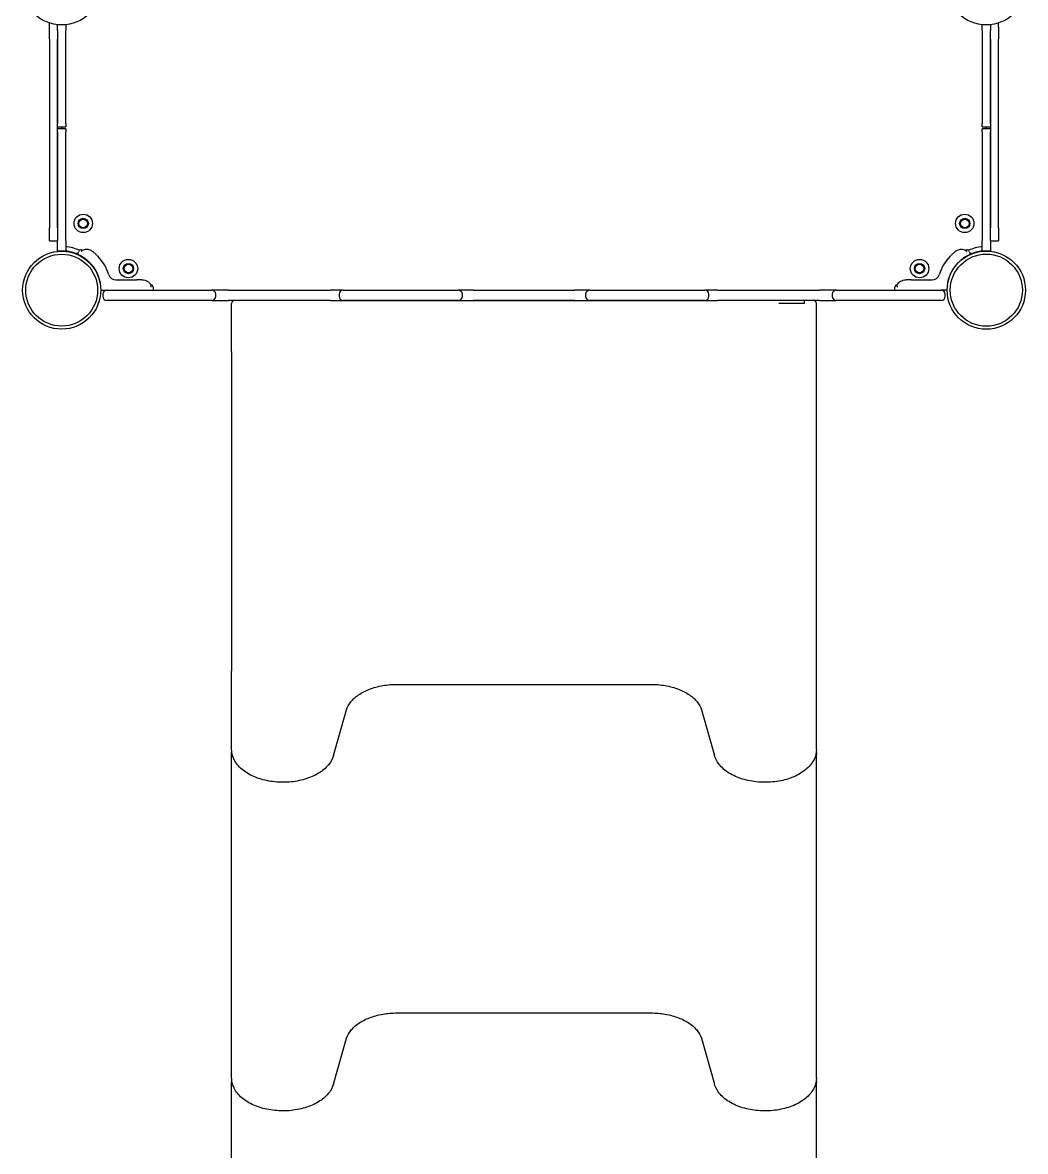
# Model space of a CAD drawing. Header units: millimetres. Extents: x 6368 to 10368, y 0 to 7100.
# Drawn here: x 7880 to 8856, y 3661 to 4761 of the extents above; entities that cross this region are included whole.
import ezdxf

# ---------------------------------------------------------------- set-up
doc = ezdxf.new("R2010")
doc.units = ezdxf.units.MM
doc.layers.add('AM_4', color=3, linetype='Continuous', lineweight=25)

msp = doc.modelspace()

# ---------------------------------------------------------------- linework, layer by layer
at = {"layer": 'AM_4'}
for p, q in [((7906.1, 4756.3), (7906.1, 4760.2)), ((7906.1, 4744.5), (7906.1, 4756.3)), ((7914.1, 4753), (7914.1, 4758.5)), ((7914.1, 4753), (7914.1, 4750.2)), ((7914.1, 4750.2), (7914.1, 4744.5)), ((7914.1, 4750.2), (7914.1, 4744.5)), ((7922.1, 4758.5), (7922.1, 4753)), ((7922.1, 4750.2), (7922.1, 4753)), ((7922.1, 4744.5), (7922.1, 4750.2)), ((8814.1, 4753), (8814.1, 4758.5)), ((8814.1, 4753), (8814.1, 4750.2)), ((8814.1, 4750.2), (8814.1, 4744.5)), ((8822.1, 4758.5), (8822.1, 4753)), ((8822.1, 4750.2), (8822.1, 4753)), ((8822.1, 4744.5), (8822.1, 4750.2)), ((8822.1, 4744.5), (8822.1, 4750.2)), ((8830.1, 4756.3), (8830.1, 4760.2)), ((8830.1, 4756.3), (8830.1, 4744.5)), ((7906.1, 4744.5), (7906.1, 4560.9)), ((7914.1, 4744.5), (7914.1, 4662.3)), ((7914.1, 4560.9), (7914.1, 4744.5)), ((7922.1, 4662.3), (7922.1, 4744.5)), ((8814.1, 4744.5), (8814.1, 4662.3)), ((8822.1, 4662.3), (8822.1, 4744.5)), ((8822.1, 4744.5), (8822.1, 4560.9)), ((8830.1, 4560.9), (8830.1, 4744.5)), ((7922.1, 4662.3), (7922.1, 4659.1)), ((8814.1, 4659.1), (8814.1, 4662.3)), ((7914.1, 4659.1), (7922.1, 4659.1)), ((7922.1, 4657.1), (7914.1, 4657.1)), ((7914.1, 4654.2), (7914.1, 4560.9)), ((7918.1, 4659.1), (7918.1, 4657.1)), ((7922.1, 4657.1), (7922.1, 4654.2)), ((7922.1, 4560.9), (7922.1, 4654.2)), ((8814.1, 4659.1), (8822.1, 4659.1)), ((8822.1, 4657.1), (8814.1, 4657.1)), ((8814.1, 4654.2), (8814.1, 4657.1)), ((8814.1, 4654.2), (8814.1, 4560.9)), ((8818.1, 4657.1), (8818.1, 4659.1)), ((8822.1, 4560.9), (8822.1, 4654.2)), ((7906.1, 4548.1), (7906.1, 4560.9)), ((7914.1, 4560.9), (7914.1, 4550.9)), ((7914.1, 4560.9), (7914.1, 4550.9)), ((7922.1, 4550.9), (7922.1, 4560.9)), ((8814.1, 4560.9), (8814.1, 4550.9)), ((8822.1, 4550.9), (8822.1, 4560.9)), ((8822.1, 4550.9), (8822.1, 4560.9)), ((8830.1, 4560.9), (8830.1, 4548.1)), ((7906.1, 4548.1), (7914.1, 4548.1)), ((7914.1, 4550.9), (7914.1, 4548.3)), ((7914.1, 4538.1), (7914.1, 4548.3)), ((7922.1, 4548.3), (7922.1, 4550.9)), ((7922.1, 4548.3), (7922.1, 4538.1)), ((8814.1, 4550.9), (8814.1, 4548.3)), ((8814.1, 4538.1), (8814.1, 4548.3)), ((8822.1, 4548.3), (8822.1, 4550.9)), ((8822.1, 4548.3), (8822.1, 4538.1)), ((8822.1, 4548.1), (8830.1, 4548.1)), ((7922.1, 4538.1), (7914.1, 4538.1)), ((7933.5, 4535.1), (7934.5, 4537.3)), ((8801.7, 4537.3), (8802.7, 4535.1)), ((8822.1, 4538.1), (8814.1, 4538.1)), ((8779.7, 4529.3), (8779.7, 4529.3)), ((7970.7, 4510.1), (7991.1, 4510.1)), ((7996.1, 4510.1), (7991.1, 4510.1)), ((8745.1, 4510.1), (8740.1, 4510.1)), ((8745.1, 4510.1), (8765.5, 4510.1)), ((7956.4, 4500.1), (7962.1, 4500.1)), ((7962.1, 4500.1), (7966.8, 4500.1)), ((7966.8, 4500.1), (8057.1, 4500.1)), ((8004.6, 4505.1), (8004.6, 4505.1)), ((8004.8, 4505.1), (8005.1, 4505.1)), ((8007.1, 4503.1), (8007.1, 4500.1)), ((8057.1, 4500.1), (8064.1, 4500.1)), ((8080.4, 4500.1), (8064.1, 4500.1)), ((8080.4, 4500.1), (8179.6, 4500.1)), ((8192.1, 4500.1), (8179.6, 4500.1)), ((8192.1, 4500.1), (8197.5, 4500.1)), ((8197.5, 4500.1), (8297.9, 4500.1)), ((8297.9, 4500.1), (8304.1, 4500.1)), ((8318.5, 4500.1), (8304.1, 4500.1)), ((8318.5, 4500.1), (8417.7, 4500.1)), ((8432.1, 4500.1), (8417.7, 4500.1)), ((8432.1, 4500.1), (8438.3, 4500.1)), ((8438.3, 4500.1), (8538.7, 4500.1)), ((8538.7, 4500.1), (8544.1, 4500.1)), ((8556.6, 4500.1), (8544.1, 4500.1)), ((8556.6, 4500.1), (8655.8, 4500.1)), ((8672.1, 4500.1), (8655.8, 4500.1)), ((8672.1, 4500.1), (8679.1, 4500.1)), ((8679.1, 4500.1), (8769.4, 4500.1)), ((8729.1, 4500.1), (8729.1, 4503.1)), ((8731.1, 4505.1), (8731.4, 4505.1)), ((8731.6, 4505.1), (8731.6, 4505.1)), ((8769.4, 4500.1), (8774.1, 4500.1)), ((8779.9, 4500.1), (8774.1, 4500.1)), ((7958.1, 4496.1), (7958.1, 4494.1)), ((7966.8, 4490.1), (7962.1, 4490.1)), ((8057.1, 4490.1), (7966.8, 4490.1)), ((8064.1, 4490.1), (8057.1, 4490.1)), ((8064.1, 4490.1), (8080.4, 4490.1)), ((8068.1, 4494.1), (8068.1, 4496.1)), ((8179.6, 4490.1), (8080.4, 4490.1)), ((8083.5, 4440.1), (8083.5, 4487.1)), ((8179.8, 4490.1), (8086.5, 4490.1)), ((8179.6, 4490.1), (8192.1, 4490.1)), ((8179.8, 4490.1), (8192.6, 4490.1)), ((8188.1, 4496.1), (8188.1, 4494.1)), ((8197.5, 4490.1), (8192.1, 4490.1)), ((8192.6, 4490.1), (8244.8, 4490.1)), ((8297.9, 4490.1), (8197.5, 4490.1)), ((8244.8, 4490.1), (8491.4, 4490.1)), ((8304.1, 4490.1), (8297.9, 4490.1)), ((8304.1, 4490.1), (8318.5, 4490.1)), ((8308.1, 4494.1), (8308.1, 4496.1)), ((8417.7, 4490.1), (8318.5, 4490.1)), ((8417.7, 4490.1), (8432.1, 4490.1)), ((8428.1, 4496.1), (8428.1, 4494.1)), ((8438.3, 4490.1), (8432.1, 4490.1)), ((8538.7, 4490.1), (8438.3, 4490.1)), ((8491.4, 4490.1), (8543.6, 4490.1)), ((8544.1, 4490.1), (8538.7, 4490.1)), ((8543.6, 4490.1), (8556.4, 4490.1)), ((8544.1, 4490.1), (8556.6, 4490.1)), ((8548.1, 4494.1), (8548.1, 4496.1)), ((8649.7, 4490.1), (8556.4, 4490.1)), ((8655.8, 4490.1), (8556.6, 4490.1)), ((8641.1, 4487.1), (8616.1, 4487.1)), ((8641.1, 4487.1), (8641.1, 4490.1)), ((8652.7, 4440.1), (8652.7, 4487.1)), ((8655.8, 4490.1), (8672.1, 4490.1)), ((8668.1, 4496.1), (8668.1, 4494.1)), ((8679.1, 4490.1), (8672.1, 4490.1)), ((8769.4, 4490.1), (8679.1, 4490.1)), ((8774.1, 4490.1), (8769.4, 4490.1)), ((8778.1, 4494.1), (8778.1, 4496.1)), ((8083.5, 4440.1), (8083.5, 4129.2)), ((8652.7, 4129.2), (8652.7, 4440.1)), ((8083.5, 4052.7), (8083.5, 4129.2)), ((8652.7, 4052.7), (8652.7, 4129.2)), ((8244.8, 4116.2), (8491.4, 4116.2)), ((8182.7, 4046.9), (8195.4, 4091.4)), ((8540.8, 4091.4), (8553.5, 4046.9)), ((8083.5, 3732.8), (8083.5, 4048)), ((8652.7, 3732.8), (8652.7, 4048)), ((8244.8, 3796.2), (8491.4, 3796.2)), ((8182.7, 3726.9), (8195.4, 3771.5)), ((8540.8, 3771.5), (8553.5, 3726.9)), ((8083.5, 3412.8), (8083.5, 3728)), ((8652.7, 3412.8), (8652.7, 3728))]:
    msp.add_line(p, q, dxfattribs=at)
for centre, radius in [((7939.1, 4565.1), 9), ((8797.1, 4565.1), 9), ((7939.1, 4565.1), 5), ((7939.1, 4565.1), 4.2), ((8797.1, 4565.1), 5), ((8797.1, 4565.1), 4.2), ((7918.1, 4500.1), 38), ((7918.1, 4500.1), 35), ((7983.1, 4521.1), 9), ((8753.1, 4521.1), 9), ((8818.1, 4500.1), 38.1), ((8818.1, 4500.1), 35.1), ((7983.1, 4521.1), 5), ((7983.1, 4521.1), 4.2), ((8753.1, 4521.1), 5), ((8753.1, 4521.1), 4.2)]:
    msp.add_circle(centre, radius, dxfattribs=at)
for centre, radius, start, end in [((7918.1, 4500.1), 42.5, 65.8962, 84.5995), ((8818.1, 4500.1), 42.5, 95.4005, 114.1038), ((7918.1, 4500.1), 38.3, 66.2658, 84.1383), ((7940.9, 4534.5), 7, 143.9676, 156.2658), ((7936.8, 4537.4), 2, 63.6507, 143.9676), ((7918.1, 4500.1), 42.5, 63.0498, 63.05), ((7918.1, 4500.1), 42.5, 62.9136, 62.9137), ((7918.1, 4500.1), 48.3, 17.9202, 43.4432), ((8818.1, 4500.1), 48.3, 136.5568, 162.0798), ((8799.4, 4537.4), 2, 36.0324, 116.3493), ((8795.3, 4534.5), 7, 23.7342, 36.0324), ((8818.1, 4500.1), 38.2, 95.8617, 113.7342), ((7918.1, 4500.1), 38.3, 0, 41.5384), ((8818.1, 4500.1), 38.3, 138.4616, 180), ((7970.7, 4517.1), 7, 197.9202, 270), ((8765.5, 4517.1), 7, 270, 342.0798), ((7962.1, 4496.1), 4, 90, 180), ((8005.1, 4503.1), 2, 0, 90), ((8064.1, 4496.1), 4, 0, 90), ((8192.1, 4496.1), 4, 90, 180), ((8304.1, 4496.1), 4, 0, 90), ((8432.1, 4496.1), 4, 90, 180), ((8544.1, 4496.1), 4, 0, 90), ((8672.1, 4496.1), 4, 90, 180), ((8731.1, 4503.1), 2, 90, 180), ((8774.1, 4496.1), 4, 0, 90), ((7962.1, 4494.1), 4, 180, 270), ((8064.1, 4494.1), 4, 270, 0), ((8086.5, 4487.1), 3, 90, 180), ((8192.1, 4494.1), 4, 180, 270), ((8304.1, 4494.1), 4, 270, 0), ((8432.1, 4494.1), 4, 180, 270), ((8544.1, 4494.1), 4, 270, 0), ((8649.7, 4487.1), 3, 0, 90), ((8672.1, 4494.1), 4, 180, 270), ((8774.1, 4494.1), 4, 270, 0)]:
    msp.add_arc(centre, radius, start, end, dxfattribs=at)
for centre in [(7918.1, 4795.1), (8818.1, 4795.1)]:
    msp.add_ellipse(centre, major_axis=(-38, 0), ratio=0.965926, dxfattribs=at)
for points, knots in [([(7946.7, 4525.4), (7946, 4526.3), (7945.3, 4527), (7944.1, 4528.1), (7943.8, 4528.5), (7943, 4529.1), (7942.6, 4529.5), (7941.4, 4530.4), (7940.7, 4531), (7939.6, 4531.7), (7939.2, 4532), (7938.5, 4532.5), (7938.1, 4532.7), (7937.5, 4533.1), (7937.2, 4533.2), (7936.6, 4533.6), (7936.3, 4533.7), (7935.5, 4534.2), (7935, 4534.4), (7934.5, 4534.7), (7934.3, 4534.7), (7934, 4534.9), (7933.9, 4534.9), (7933.6, 4535.1), (7933.5, 4535.1), (7933.5, 4535.1)], [0, 0, 0, 0, 0.00318566, 0.00318566, 0.00477849, 0.00477849, 0.00637132, 0.00637132, 0.00955698, 0.00955698, 0.01114981, 0.01114981, 0.01274264, 0.01274264, 0.01433547, 0.01433547, 0.0159283, 0.0159283, 0.01911396, 0.01911396, 0.02070679, 0.02070679, 0.02229962, 0.02229962, 0.02548528, 0.02548528, 0.02548528, 0.02548528]), ([(7937.6, 4538.3), (7937.6, 4538.2), (7937.5, 4538.2), (7937.4, 4538), (7937.3, 4537.8), (7937.2, 4537.6)], [0.0020381677, 0.0020381677, 0.0020381677, 0.0020381677, 0.0022253318, 0.0022253318, 0.0029671091, 0.0029671091, 0.0029671091, 0.0029671091]), ([(7937.6, 4538.3), (7938.1, 4538.7), (7938.7, 4539.1), (7939.9, 4539.7), (7940.6, 4539.9), (7942, 4540.1), (7942.7, 4540.1), (7944.3, 4539.8), (7945.1, 4539.6), (7946.7, 4538.8), (7947.6, 4538.3), (7948.4, 4537.6), (7948.5, 4537.5), (7948.6, 4537.5)], [0, 0, 0, 0, 0.202704, 0.202704, 0.408686, 0.408686, 0.628672, 0.628672, 0.875297, 0.875297, 1.170829, 1.170829, 1.207624, 1.207624, 1.207624, 1.207624]), ([(7937.7, 4539.2), (7937.7, 4539.2), (7937.8, 4539.1), (7938.2, 4539), (7938.3, 4538.9), (7938.4, 4538.9)], [0, 0, 0, 0, 0.003377805, 0.003377805, 0.004353406, 0.004353406, 0.004353406, 0.004353406]), ([(7948.6, 4537.5), (7949, 4537.2), (7949.4, 4536.8), (7950.1, 4536.2), (7950.5, 4535.8), (7951.6, 4534.8), (7952.4, 4534), (7953.1, 4533.3)], [0.001820684, 0.001820684, 0.001820684, 0.001820684, 0.003438013, 0.003438013, 0.005055343, 0.005055343, 0.008290003, 0.008290003, 0.008290003, 0.008290003]), ([(8779.7, 4529.3), (8780, 4529.6), (8780.2, 4530), (8780.6, 4530.5), (8780.7, 4530.6), (8781, 4530.9), (8781.2, 4531.1), (8781.3, 4531.3)], [0, 0, 0, 0, 0.171127, 0.171127, 0.2277985, 0.2277985, 0.3159176, 0.3159176, 0.3159176, 0.3159176]), ([(8783.1, 4533.3), (8783.8, 4534), (8784.6, 4534.8), (8785.7, 4535.8), (8786.1, 4536.2), (8786.8, 4536.8), (8787.2, 4537.2), (8787.6, 4537.5)], [0, 0, 0, 0, 0.003196801, 0.003196801, 0.004795201, 0.004795201, 0.006393601, 0.006393601, 0.006393601, 0.006393601]), ([(8787.6, 4537.5), (8788.3, 4538.1), (8789.1, 4538.6), (8790.6, 4539.4), (8791.3, 4539.6), (8792.5, 4539.9), (8793.1, 4540), (8794.5, 4540.1), (8795.4, 4540), (8797, 4539.4), (8797.7, 4539.1), (8798.4, 4538.5), (8798.5, 4538.4), (8798.6, 4538.3)], [0, 0, 0, 0, 0.287144, 0.287144, 0.506744, 0.506744, 0.663742, 0.663742, 0.931604, 0.931604, 1.162644, 1.162644, 1.20745, 1.20745, 1.20745, 1.20745]), ([(8802.7, 4535.1), (8802.7, 4535.1), (8802.6, 4535.1), (8802.3, 4534.9), (8802.2, 4534.9), (8801.9, 4534.7), (8801.7, 4534.7), (8801.2, 4534.4), (8800.7, 4534.2), (8799.9, 4533.7), (8799.6, 4533.6), (8799, 4533.2), (8798.7, 4533.1), (8797.7, 4532.5), (8797, 4532), (8795.9, 4531.2), (8795.5, 4531), (8794.8, 4530.4), (8794.4, 4530.1), (8793.6, 4529.5), (8793.2, 4529.1), (8792.5, 4528.5), (8792.1, 4528.1), (8790.9, 4527), (8790.2, 4526.3), (8789.5, 4525.4)], [0, 0, 0, 0, 0.00318474, 0.00318474, 0.00477711, 0.00477711, 0.00636948, 0.00636948, 0.00955422, 0.00955422, 0.01114659, 0.01114659, 0.01273895, 0.01273895, 0.01592369, 0.01592369, 0.01751606, 0.01751606, 0.01910843, 0.01910843, 0.0207008, 0.0207008, 0.02229317, 0.02229317, 0.02547791, 0.02547791, 0.02547791, 0.02547791]), ([(8797.8, 4538.9), (8797.9, 4538.9), (8798, 4539), (8798.4, 4539.1), (8798.5, 4539.2), (8798.5, 4539.2)], [0.002421935, 0.002421935, 0.002421935, 0.002421935, 0.003409494, 0.003409494, 0.0068287, 0.0068287, 0.0068287, 0.0068287]), ([(8798.6, 4538.3), (8798.6, 4538.2), (8798.7, 4538.2), (8798.8, 4538), (8798.9, 4537.8), (8799, 4537.6)], [0.0020387634, 0.0020387634, 0.0020387634, 0.0020387634, 0.0022253318, 0.0022253318, 0.0029671091, 0.0029671091, 0.0029671091, 0.0029671091]), ([(7996.1, 4510.1), (7997.2, 4510.1), (7998.3, 4510), (8000, 4509.6), (8000.7, 4509.3), (8002.2, 4508.5), (8003, 4507.8), (8004.2, 4506.5), (8004.6, 4505.7), (8004.9, 4504.6), (8005, 4504.3), (8005, 4503.9)], [0, 0, 0, 0, 0.327157, 0.327157, 0.544117, 0.544117, 0.841827, 0.841827, 1.079948, 1.079948, 1.190912, 1.190912, 1.190912, 1.190912]), ([(8731.2, 4503.9), (8731.3, 4504.6), (8731.4, 4505.2), (8732, 4506.4), (8732.4, 4507), (8733.4, 4508), (8734, 4508.5), (8735.3, 4509.2), (8736.1, 4509.5), (8737.8, 4510), (8738.8, 4510.1), (8739.9, 4510.1), (8740, 4510.1), (8740.1, 4510.1)], [0, 0, 0, 0, 0.198991, 0.198991, 0.403846, 0.403846, 0.621006, 0.621006, 0.862209, 0.862209, 1.151108, 1.151108, 1.191992, 1.191992, 1.191992, 1.191992]), ([(8005, 4503.9), (8005, 4503.9), (8005, 4503.8), (8005.1, 4503.6), (8005, 4503.5), (8005, 4503.3), (8005, 4503.2), (8005, 4503.1)], [0.0022149198, 0.0022149198, 0.0022149198, 0.0022149198, 0.0023838979, 0.0023838979, 0.0027812142, 0.0027812142, 0.0031785305, 0.0031785305, 0.0031785305, 0.0031785305]), ([(8731.2, 4503.9), (8731.2, 4503.9), (8731.2, 4503.8), (8731.1, 4503.6), (8731.2, 4503.5), (8731.2, 4503.3), (8731.2, 4503.2), (8731.2, 4503.1)], [0.0022145828, 0.0022145828, 0.0022145828, 0.0022145828, 0.0023838979, 0.0023838979, 0.0027812142, 0.0027812142, 0.0031785305, 0.0031785305, 0.0031785305, 0.0031785305]), ([(8195.4, 4091.4), (8196.2, 4094), (8197.5, 4096.6), (8201.4, 4101.5), (8204, 4103.8), (8210.1, 4108.1), (8213.8, 4109.9), (8221.7, 4113), (8226.1, 4114.2), (8235.2, 4115.8), (8240, 4116.2), (8244.8, 4116.2)], [3.316126, 3.316126, 3.316126, 3.316126, 3.595378, 3.595378, 3.874631, 3.874631, 4.153884, 4.153884, 4.433136, 4.433136, 4.712389, 4.712389, 4.712389, 4.712389]), ([(8491.4, 4116.2), (8496.2, 4116.2), (8501, 4115.8), (8510.1, 4114.2), (8514.5, 4113), (8522.4, 4109.9), (8526.1, 4108.1), (8532.2, 4103.8), (8534.8, 4101.5), (8538.7, 4096.6), (8540, 4094), (8540.8, 4091.4)], [4.712389, 4.712389, 4.712389, 4.712389, 4.991642, 4.991642, 5.270894, 5.270894, 5.550147, 5.550147, 5.8294, 5.8294, 6.108652, 6.108652, 6.108652, 6.108652]), ([(8182.7, 4046.9), (8181.7, 4043.6), (8180, 4040.5), (8175.1, 4034.6), (8171.9, 4031.9), (8164.2, 4027.2), (8159.7, 4025.3), (8150, 4022.4), (8144.8, 4021.4), (8134.1, 4020.6), (8128.7, 4020.8), (8118.3, 4022.1), (8113.2, 4023.3), (8103.9, 4026.7), (8099.7, 4028.9), (8092.5, 4034.1), (8089.5, 4037.1), (8085.3, 4043.5), (8084, 4047), (8083.6, 4051.2), (8083.5, 4052), (8083.5, 4052.7)], [0.174533, 0.174533, 0.174533, 0.174533, 0.472706, 0.472706, 0.791941, 0.791941, 1.120504, 1.120504, 1.449126, 1.449126, 1.776847, 1.776847, 2.104722, 2.104722, 2.433601, 2.433601, 2.761145, 2.761145, 3.074428, 3.074428, 3.141593, 3.141593, 3.141593, 3.141593]), ([(8652.7, 4052.7), (8652.7, 4049.4), (8651.9, 4046.2), (8648.8, 4039.9), (8646.5, 4036.9), (8640.4, 4031.4), (8636.6, 4028.9), (8627.9, 4024.9), (8623.1, 4023.3), (8612.9, 4021.3), (8607.5, 4020.8), (8596.9, 4020.8), (8591.5, 4021.4), (8581.4, 4023.6), (8576.6, 4025.2), (8568, 4029.4), (8564.3, 4031.9), (8558.2, 4037.7), (8555.8, 4040.9), (8554.1, 4045.2), (8553.8, 4046), (8553.5, 4046.9)], [0, 0, 0, 0, 0.292219, 0.292219, 0.598871, 0.598871, 0.923747, 0.923747, 1.252788, 1.252788, 1.580968, 1.580968, 1.908605, 1.908605, 2.236847, 2.236847, 2.565878, 2.565878, 2.889941, 2.889941, 2.96706, 2.96706, 2.96706, 2.96706]), ([(8195.4, 3771.5), (8196.2, 3774), (8197.5, 3776.6), (8201.4, 3781.5), (8204, 3783.9), (8210.1, 3788.1), (8213.8, 3790), (8221.7, 3793), (8226.1, 3794.2), (8235.2, 3795.8), (8240, 3796.2), (8244.8, 3796.2)], [3.316126, 3.316126, 3.316126, 3.316126, 3.595378, 3.595378, 3.874631, 3.874631, 4.153884, 4.153884, 4.433136, 4.433136, 4.712389, 4.712389, 4.712389, 4.712389]), ([(8491.4, 3796.2), (8496.2, 3796.2), (8501, 3795.8), (8510.1, 3794.2), (8514.5, 3793), (8522.4, 3790), (8526.1, 3788.1), (8532.2, 3783.9), (8534.8, 3781.5), (8538.7, 3776.6), (8540, 3774), (8540.8, 3771.5)], [4.712389, 4.712389, 4.712389, 4.712389, 4.991642, 4.991642, 5.270894, 5.270894, 5.550147, 5.550147, 5.8294, 5.8294, 6.108652, 6.108652, 6.108652, 6.108652]), ([(8182.7, 3726.9), (8181.7, 3723.6), (8180, 3720.5), (8175.1, 3714.6), (8171.9, 3711.9), (8164.2, 3707.2), (8159.7, 3705.3), (8150, 3702.4), (8144.8, 3701.4), (8134.1, 3700.6), (8128.7, 3700.8), (8118.3, 3702.1), (8113.2, 3703.3), (8103.9, 3706.7), (8099.7, 3708.9), (8092.5, 3714.1), (8089.5, 3717.1), (8085.3, 3723.5), (8084, 3727), (8083.6, 3731.2), (8083.5, 3732), (8083.5, 3732.8)], [0.174533, 0.174533, 0.174533, 0.174533, 0.472706, 0.472706, 0.791941, 0.791941, 1.120504, 1.120504, 1.449126, 1.449126, 1.776847, 1.776847, 2.104722, 2.104722, 2.433601, 2.433601, 2.761145, 2.761145, 3.074428, 3.074428, 3.141593, 3.141593, 3.141593, 3.141593]), ([(8652.7, 3732.8), (8652.7, 3729.5), (8651.9, 3726.2), (8648.8, 3719.9), (8646.5, 3716.9), (8640.4, 3711.4), (8636.6, 3708.9), (8627.9, 3704.9), (8623.1, 3703.4), (8612.9, 3701.3), (8607.5, 3700.8), (8596.9, 3700.9), (8591.5, 3701.4), (8581.4, 3703.6), (8576.6, 3705.2), (8568, 3709.4), (8564.3, 3711.9), (8558.2, 3717.7), (8555.8, 3720.9), (8554.1, 3725.2), (8553.8, 3726.1), (8553.5, 3726.9)], [6.283185, 6.283185, 6.283185, 6.283185, 6.575404, 6.575404, 6.882056, 6.882056, 7.206932, 7.206932, 7.535974, 7.535974, 7.864153, 7.864153, 8.19179, 8.19179, 8.520033, 8.520033, 8.849063, 8.849063, 9.173126, 9.173126, 9.250245, 9.250245, 9.250245, 9.250245])]:
    msp.add_open_spline(points, degree=3, knots=knots, dxfattribs=at)
for points in [[(7957.6, 4527.8), (7957.7, 4527.7), (7957.8, 4527.5), (7957.9, 4527.4)], [(8778.1, 4527.1), (8778.2, 4527.2), (8778.4, 4527.5), (8778.6, 4527.8)], [(8778.1, 4527.1), (8778.2, 4527.2), (8778.3, 4527.4), (8778.5, 4527.7)], [(8731.2, 4503.9), (8731.2, 4503.9), (8731.2, 4503.9), (8731.2, 4503.9)], [(8083.5, 4048), (8083.5, 4048.8), (8083.6, 4049.6), (8083.6, 4050.4)], [(8652.6, 4050.4), (8652.6, 4049.6), (8652.7, 4048.8), (8652.7, 4048)], [(8083.5, 3728), (8083.5, 3728.8), (8083.6, 3729.6), (8083.6, 3730.4)], [(8652.6, 3730.4), (8652.6, 3729.6), (8652.7, 3728.8), (8652.7, 3728)]]:
    msp.add_open_spline(points, degree=3, dxfattribs=at)

doc.saveas('drawing.dxf')
